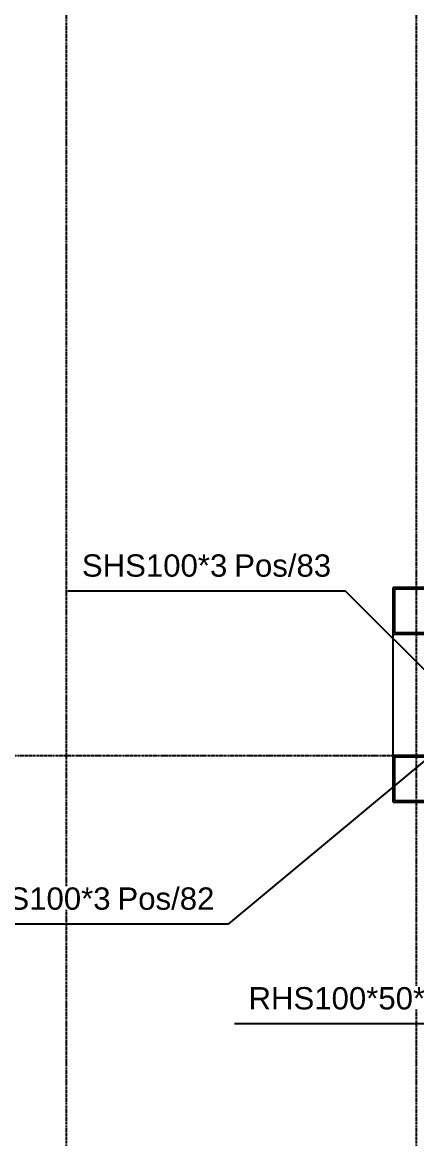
# Model space of a CAD drawing. Header units: millimetres. Extents: x -57554 to 16546, y 2142 to 98430.
# Drawn here: x -47264 to -46419, y 21904 to 24295 of the extents above; entities that cross this region are included whole.
import ezdxf

# ---------------------------------------------------------------- set-up
doc = ezdxf.new("R2010")
doc.units = ezdxf.units.MM
doc.linetypes.add('DXK_LINE_DOT3', pattern=[5.9187, 2.979, -0.9799, 0.9799, -0.9799])
doc.layers.add('S-Z2-A_TEXTUAL_ANNOTATION', color=7, linetype='Continuous')
doc.styles.add('Arial', font='ARIAL.TTF', dxfattribs={"height": 0.2})

msp = doc.modelspace()

# ---------------------------------------------------------------- linework, layer by layer
at = {"color": 1, "linetype": 'DXK_LINE_DOT3'}
for p, q in [((-47169.5, 20224.6), (-47169.5, 32724.6)), ((-46419.5, 20224.6), (-46419.5, 32724.6)), ((-52169.5, 22724.6), (-39169.5, 22724.6))]:
    msp.add_line(p, q, dxfattribs=at)
at = {"color": 2, "linetype": 'Continuous'}
for p, q in [((-46469.5, 22984.6), (-46469.5, 23084.6)), ((-46369.5, 23084.6), (-46469.5, 23084.6)), ((-46466.5, 22987.6), (-46466.5, 23081.6)), ((-46466.5, 23081.6), (-46372.5, 23081.6)), ((-46469.5, 22724.6), (-46469.5, 22984.6)), ((-46469.5, 22984.6), (-46369.5, 22984.6)), ((-46372.5, 22987.6), (-46466.5, 22987.6)), ((-46469.5, 22624.6), (-46469.5, 22724.6)), ((-46369.5, 22724.6), (-46469.5, 22724.6)), ((-46466.5, 22627.6), (-46466.5, 22721.6)), ((-46466.5, 22721.6), (-46372.5, 22721.6)), ((-46469.5, 22624.6), (-46369.5, 22624.6)), ((-46372.5, 22627.6), (-46466.5, 22627.6))]:
    msp.add_line(p, q, dxfattribs=at)
at = {"layer": 'S-Z2-A_TEXTUAL_ANNOTATION'}
for p, q in [((-47166.5, 23077.6), (-46572.8, 23077.6)), ((-46219.3, 22724.1), (-46572.8, 23077.6)), ((-46389.8, 22724.1), (-46822.8, 22364.1)), ((-47416.5, 22364.1), (-46822.8, 22364.1)), ((-46809.6, 22150.5), (-46008.4, 22150.5))]:
    msp.add_line(p, q, dxfattribs=at)

# ---------------------------------------------------------------- wipeouts: each hides what was drawn before it
for points in [[(-46825.3, 23107.6), (-46825.3, 23157.6), (-47136.5, 23157.6), (-47136.5, 23107.6)], [(-46602.8, 23107.6), (-46602.8, 23157.6), (-46810.3, 23157.6), (-46810.3, 23107.6)], [(-46852.8, 22394.1), (-46852.8, 22444.1), (-47060.3, 22444.1), (-47060.3, 22394.1)]]:
    msp.add_wipeout(points).dxf.layer = 'S-Z2-A_TEXTUAL_ANNOTATION'

# ---------------------------------------------------------------- next in the draw order: texts
at = {"layer": 'S-Z2-A_TEXTUAL_ANNOTATION', "style": 'Arial'}
for s, p in [('SHS100*3', (-47136.5, 23107.6)), ('Pos/83', (-46810.3, 23107.6)), ('Pos/82', (-47060.3, 22394.1))]:
    msp.add_text(s, height=47.75, dxfattribs=at).set_placement(p)

# ---------------------------------------------------------------- next in the draw order: wipeouts: each hides what was drawn before it
for points in [[(-47075.3, 22394.1), (-47075.3, 22444.1), (-47386.5, 22444.1), (-47386.5, 22394.1)], [(-46364.7, 22180.5), (-46364.7, 22230.5), (-46779.6, 22230.5), (-46779.6, 22180.5)]]:
    msp.add_wipeout(points).dxf.layer = 'S-Z2-A_TEXTUAL_ANNOTATION'

# ---------------------------------------------------------------- next in the draw order: texts
for s, height, p in [('SHS100*3', 47.75, (-47386.5, 22394.1)), ('RHS100*50*3', 47.754, (-46779.6, 22180.5))]:
    msp.add_text(s, height=height, dxfattribs=at).set_placement(p)

doc.saveas('drawing.dxf')
